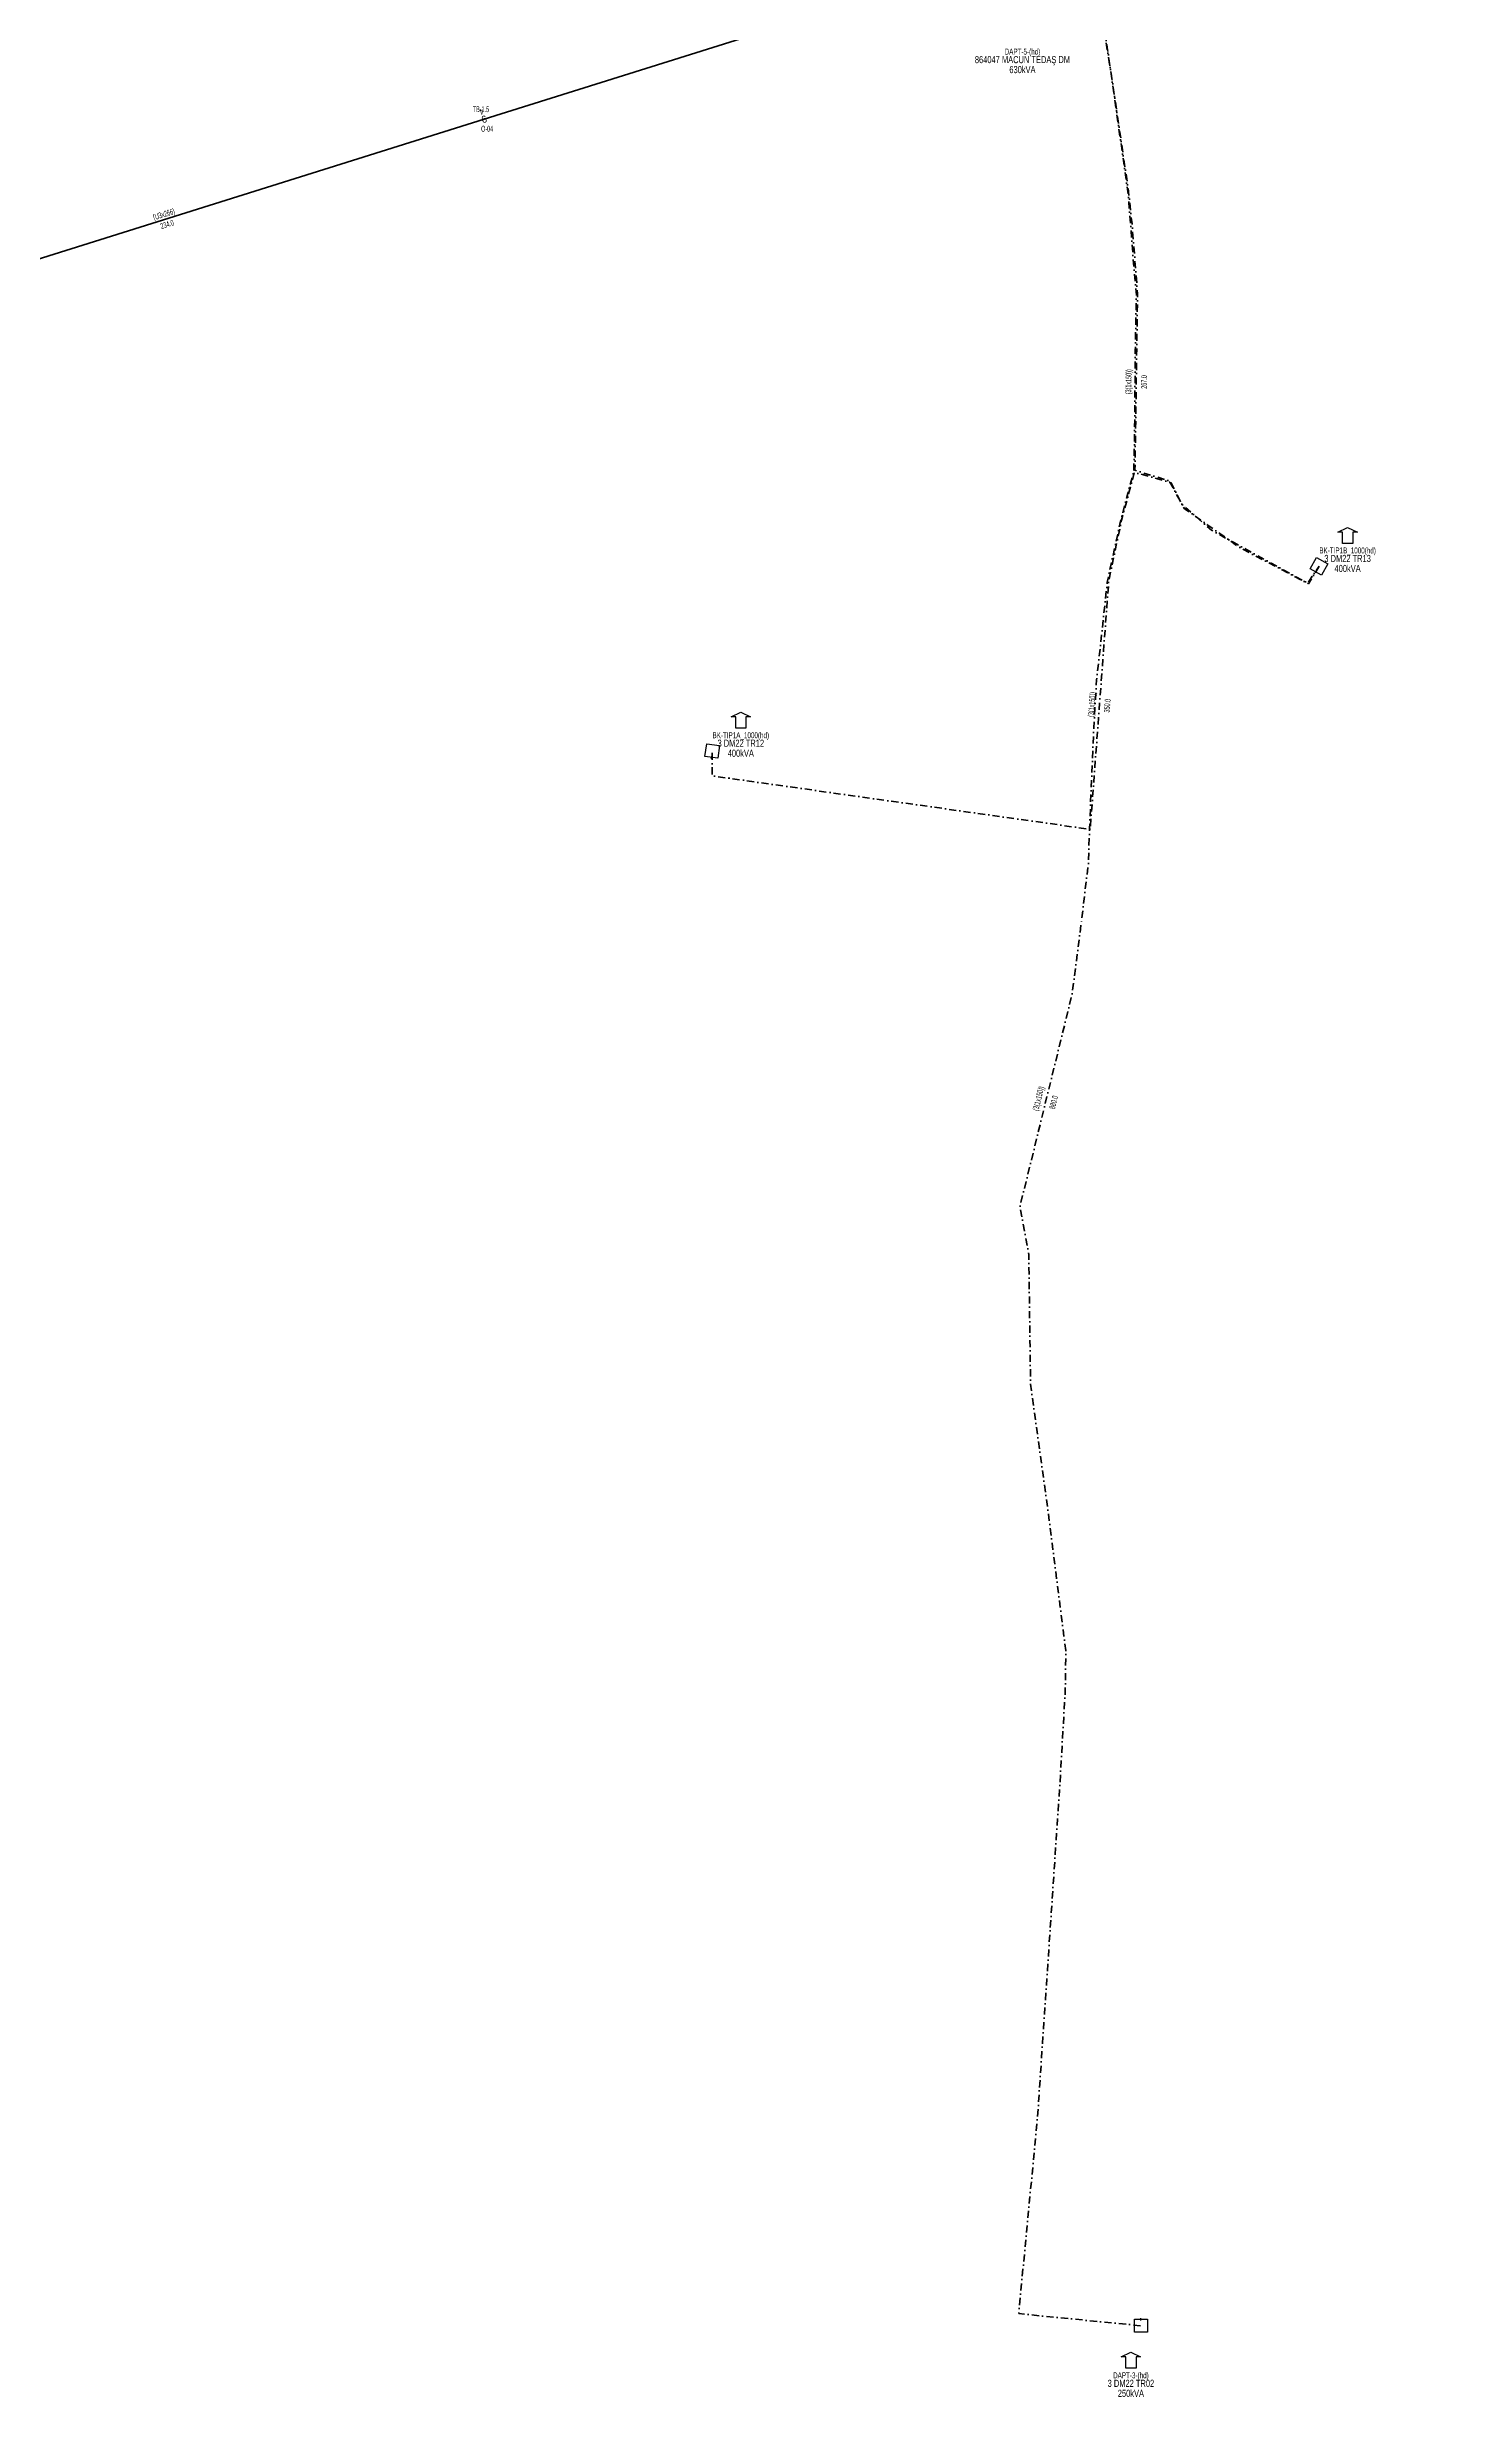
# Model space of a CAD drawing. Header units: millimetres. Extents: x 573825 to 575716, y 4090915 to 4092713.
# Drawn here: x 574964 to 575460, y 4090915 to 4091737 of the extents above; entities that cross this region are included whole.
import ezdxf
from ezdxf.enums import TextEntityAlignment as Align

# ---------------------------------------------------------------- set-up
doc = ezdxf.new("R2010")
doc.units = ezdxf.units.MM
doc.linetypes.add('DASHDOT', pattern=[5, 2.5, -1.25, 0, -1.25])
for name, color, linetype, lineweight in [('DIREK_ENH_MEVCUT', 6, 'Continuous', 25), ('HAT_ENH_HAVAI_MEVCUT', 6, 'Continuous', 70), ('HAT_OG_YERALTI_MEVCUT', 48, 'DASHDOT', 70), ('TRAFO_MEVCUT', 5, 'Continuous', 30)]:
    doc.layers.add(name, color=color, linetype=linetype, lineweight=lineweight)
doc.styles.add('Direk', font='B_CAD')
doc.styles.get("Standard").update_dxf_attribs({"font": 'Arial'})

# ---------------------------------------------------------------- blocks, each defined once
blk = doc.blocks.new('MEV_BINA_KARE')
at = {"layer": 'TRAFO_MEVCUT', "linetype": 'Continuous'}
for p, q in [((-2.25, -2.25), (-2.25, 2.25)), ((-2.25, 2.25), (2.25, 2.25)), ((0, 1.8), (0, 2.7)), ((2.25, 2.25), (2.25, -2.25)), ((2.25, -2.25), (-2.25, -2.25))]:
    blk.add_line(p, q, dxfattribs=at)
blk = doc.blocks.new('MEV_BETKOSK')
at = {"layer": 'TRAFO_MEVCUT', "linetype": 'Continuous'}
for p, q in [((-3.4, 2), (0, 3.6)), ((-1.8, 2), (-3.4, 2)), ((-1.8, -2), (-1.8, 2)), ((0, 3.6), (3.4, 2)), ((3.4, 2), (1.8, 2)), ((1.8, 2), (1.8, -2)), ((1.8, -2), (-1.8, -2))]:
    blk.add_line(p, q, dxfattribs=at)
blk = doc.blocks.new('MEV_DAPT')
at = {"layer": 'TRAFO_MEVCUT', "linetype": 'Continuous'}
for p, q in [((-3.4, 2), (0, 3.6)), ((-1.8, 2), (-3.4, 2)), ((-1.8, -2), (-1.8, 2)), ((0, 3.6), (3.4, 2)), ((3.4, 2), (1.8, 2)), ((1.8, 2), (1.8, -2)), ((1.8, -2), (-1.8, -2))]:
    blk.add_line(p, q, dxfattribs=at)

msp = doc.modelspace()

# ---------------------------------------------------------------- linework, layer by layer
at = {"layer": 'HAT_ENH_HAVAI_MEVCUT'}
for p, q in [((575460.10599, 4091819.808893), (575116.971819, 4091712.07555)), ((575116.971819, 4091712.07555), (574894.023, 4091642.037))]:
    msp.add_line(p, q, dxfattribs=at)
at = {"layer": 'HAT_OG_YERALTI_MEVCUT', "flags": 128}
for points in [[(575317.041, 4091747.275), (575317.007016, 4091753.747228), (575325.777868, 4091753.50824), (575332.087145, 4091752.695682), (575332.735128, 4091750.639975), (575333.750274, 4091744.024868), (575336.173047, 4091729.02953), (575342.30332, 4091685.640941), (575344.347903, 4091659.352822), (575345.136742, 4091650.539369), (575344.771527, 4091631.232689), (575344.510216, 4091601.795562), (575344.248869, 4091588.682589), (575342.148644, 4091581.121781), (575339.368577, 4091570.313705), (575334.962349, 4091550.061038), (575333.177342, 4091533.326359), (575331.235299, 4091515.856268), (575330.237692, 4091499.054472), (575328.766096, 4091463.899583), (575328.347121, 4091451.58209), (575325.931863, 4091431.262417), (575322.666194, 4091405.840472), (575304.407467, 4091331.453034), (575307.513174, 4091314.77095), (575308.125461, 4091269.373687), (575314.333695, 4091224.234584), (575320.448767, 4091176.098711), (575320.271298, 4091162.078662), (575318.318827, 4091128.210397), (575310.562796, 4091012.678023), (575303.9751, 4090944.064931), (575346.742728, 4090939.833524)], [(575317.041, 4091747.275), (575317.184654, 4091753.311192), (575325.448851, 4091753.34226), (575332.313989, 4091752.514342), (575332.865499, 4091750.639207), (575333.159638, 4091748.672154), (575333.838904, 4091744.428044), (575334.940245, 4091737.190251), (575336.610046, 4091726.167681), (575342.408524, 4091686.817524), (575343.619341, 4091675.391641), (575345.562702, 4091651.107359), (575344.655307, 4091589.180883), (575357.038235, 4091585.364851), (575361.017567, 4091577.320142), (575371.425485, 4091568.217098), (575405.076949, 4091549.656217), (575409.04676, 4091555.586361)], [(575409.04676, 4091555.586361), (575405.366171, 4091549.449227), (575381.319124, 4091562.138258), (575362.8737, 4091575.166078), (575361.985296, 4091575.740168), (575356.892252, 4091584.981156), (575344.455911, 4091588.441287), (575339.992934, 4091571.797007), (575335.486085, 4091550.500059), (575328.988556, 4091463.552049), (575196.754707, 4091482.238235), (575196.764826, 4091490.935689)]]:
    msp.add_lwpolyline(points, dxfattribs=at)

# ---------------------------------------------------------------- block references
at = {"layer": 'TRAFO_MEVCUT', "linetype": 'ByBlock'}
msp.add_blockref('MEV_BETKOSK', (575419.04676, 4091565.586361), dxfattribs=at)
at = {"layer": 'TRAFO_MEVCUT', "linetype": 'ByBlock', "rotation": 150.66816}
msp.add_blockref('MEV_BINA_KARE', (575409.04676, 4091555.586361), dxfattribs=at)
at = {"layer": 'TRAFO_MEVCUT'}
for name, p in [('MEV_BETKOSK', (575206.764826, 4091500.935689)), ('MEV_BINA_KARE', (575346.742728, 4090939.833524)), ('MEV_DAPT', (575343.234665, 4090926.93571))]:
    msp.add_blockref(name, p, dxfattribs=at)
at = {"layer": 'TRAFO_MEVCUT', "rotation": 171.982907}
msp.add_blockref('MEV_BINA_KARE', (575196.764826, 4091490.935689), dxfattribs=at)

# ---------------------------------------------------------------- texts
at = {"layer": 'DIREK_ENH_MEVCUT', "width": 0.53}
for s, p in [('TB-1.5', (575115.876328, 4091715.563739)), ('O-04', (575118.020519, 4091708.736354))]:
    msp.add_text(s, height=2.05, dxfattribs=at).set_placement(p, align=Align.MIDDLE_CENTER)
at = {"layer": 'DIREK_ENH_MEVCUT', "color": 32, "style": 'Direk'}
msp.add_text('4', height=2, rotation=197.435284, dxfattribs=at).set_placement((575116.13286, 4091714.746907), align=Align.MIDDLE_CENTER)
at = {"layer": 'DIREK_ENH_MEVCUT', "style": 'Direk'}
msp.add_text('6', height=2.5, rotation=14.771243, dxfattribs=at).set_placement((575116.971819, 4091712.07555), align=Align.MIDDLE_CENTER)
at = {"layer": 'HAT_ENH_HAVAI_MEVCUT', "lineweight": 30, "width": 0.53}
msp.add_text('(U3x266)', height=2.05, rotation=377.439919, dxfattribs=at).set_placement((575005.24266, 4091677.867202, 287447.0115), align=Align.CENTER)
msp.add_text('234.0', height=2.05, rotation=377.439919, dxfattribs=at).set_placement((575005.752159, 4091676.245348, 287447.0115), align=Align.TOP_CENTER)
at = {"layer": 'HAT_OG_YERALTI_MEVCUT', "lineweight": 30, "width": 0.53}
for rotation, p in [(449.160518, (575343.409187, 4091620.169028)), (445.726293, (575330.542048, 4091507.15274)), (436.209139, (575311.885837, 4091369.051997))]:
    msp.add_text('(3(1x150))', height=2.05, rotation=rotation, dxfattribs=at).set_placement(p, align=Align.CENTER)
for s, rotation, p in [('267.0', 449.160518, (575346.808822, 4091620.119214)), ('350.0', 445.726293, (575333.932594, 4091506.899368)), ('880.0', 436.209139, (575315.187823, 4091368.24151))]:
    msp.add_text(s, height=2.05, rotation=rotation, dxfattribs=at).set_placement(p, align=Align.TOP_CENTER)
at = {"layer": 'TRAFO_MEVCUT', "linetype": 'ByBlock', "width": 0.6}
for s, height, p in [('864047 MACUN TEDAŞ DM', 2.5, (575305.296614, 4091731.679413)), ('864047 MACUN TEDAŞ DM', 2.5, (575305.296614, 4091731.679413)), ('DAPT-5-(hd)', 2.1, (575305.296614, 4091734.679413)), ('DAPT-5-(hd)', 2.1, (575305.296614, 4091734.679413)), ('630kVA', 2.5, (575305.296614, 4091728.179413)), ('630kVA', 2.5, (575305.296614, 4091728.179413)), ('BK-TIP1B_1000(hd)', 2.1, (575419.04676, 4091560.086361)), ('3 DM22 TR13', 2.5, (575419.04676, 4091557.086361)), ('400kVA', 2.5, (575419.04676, 4091553.586361))]:
    msp.add_text(s, height=height, dxfattribs=at).set_placement(p, align=Align.CENTER)
at = {"layer": 'TRAFO_MEVCUT', "width": 0.6}
for s, height, p in [('BK-TIP1A_1000(hd)', 2.1, (575206.764826, 4091495.435689)), ('3 DM22 TR12', 2.5, (575206.764826, 4091492.435689)), ('400kVA', 2.5, (575206.764826, 4091488.935689)), ('3 DM22 TR02', 2.5, (575343.234665, 4090918.43571)), ('DAPT-3-(hd)', 2.1, (575343.234665, 4090921.43571)), ('250kVA', 2.5, (575343.234665, 4090914.93571))]:
    msp.add_text(s, height=height, dxfattribs=at).set_placement(p, align=Align.CENTER)

doc.saveas('drawing.dxf')
